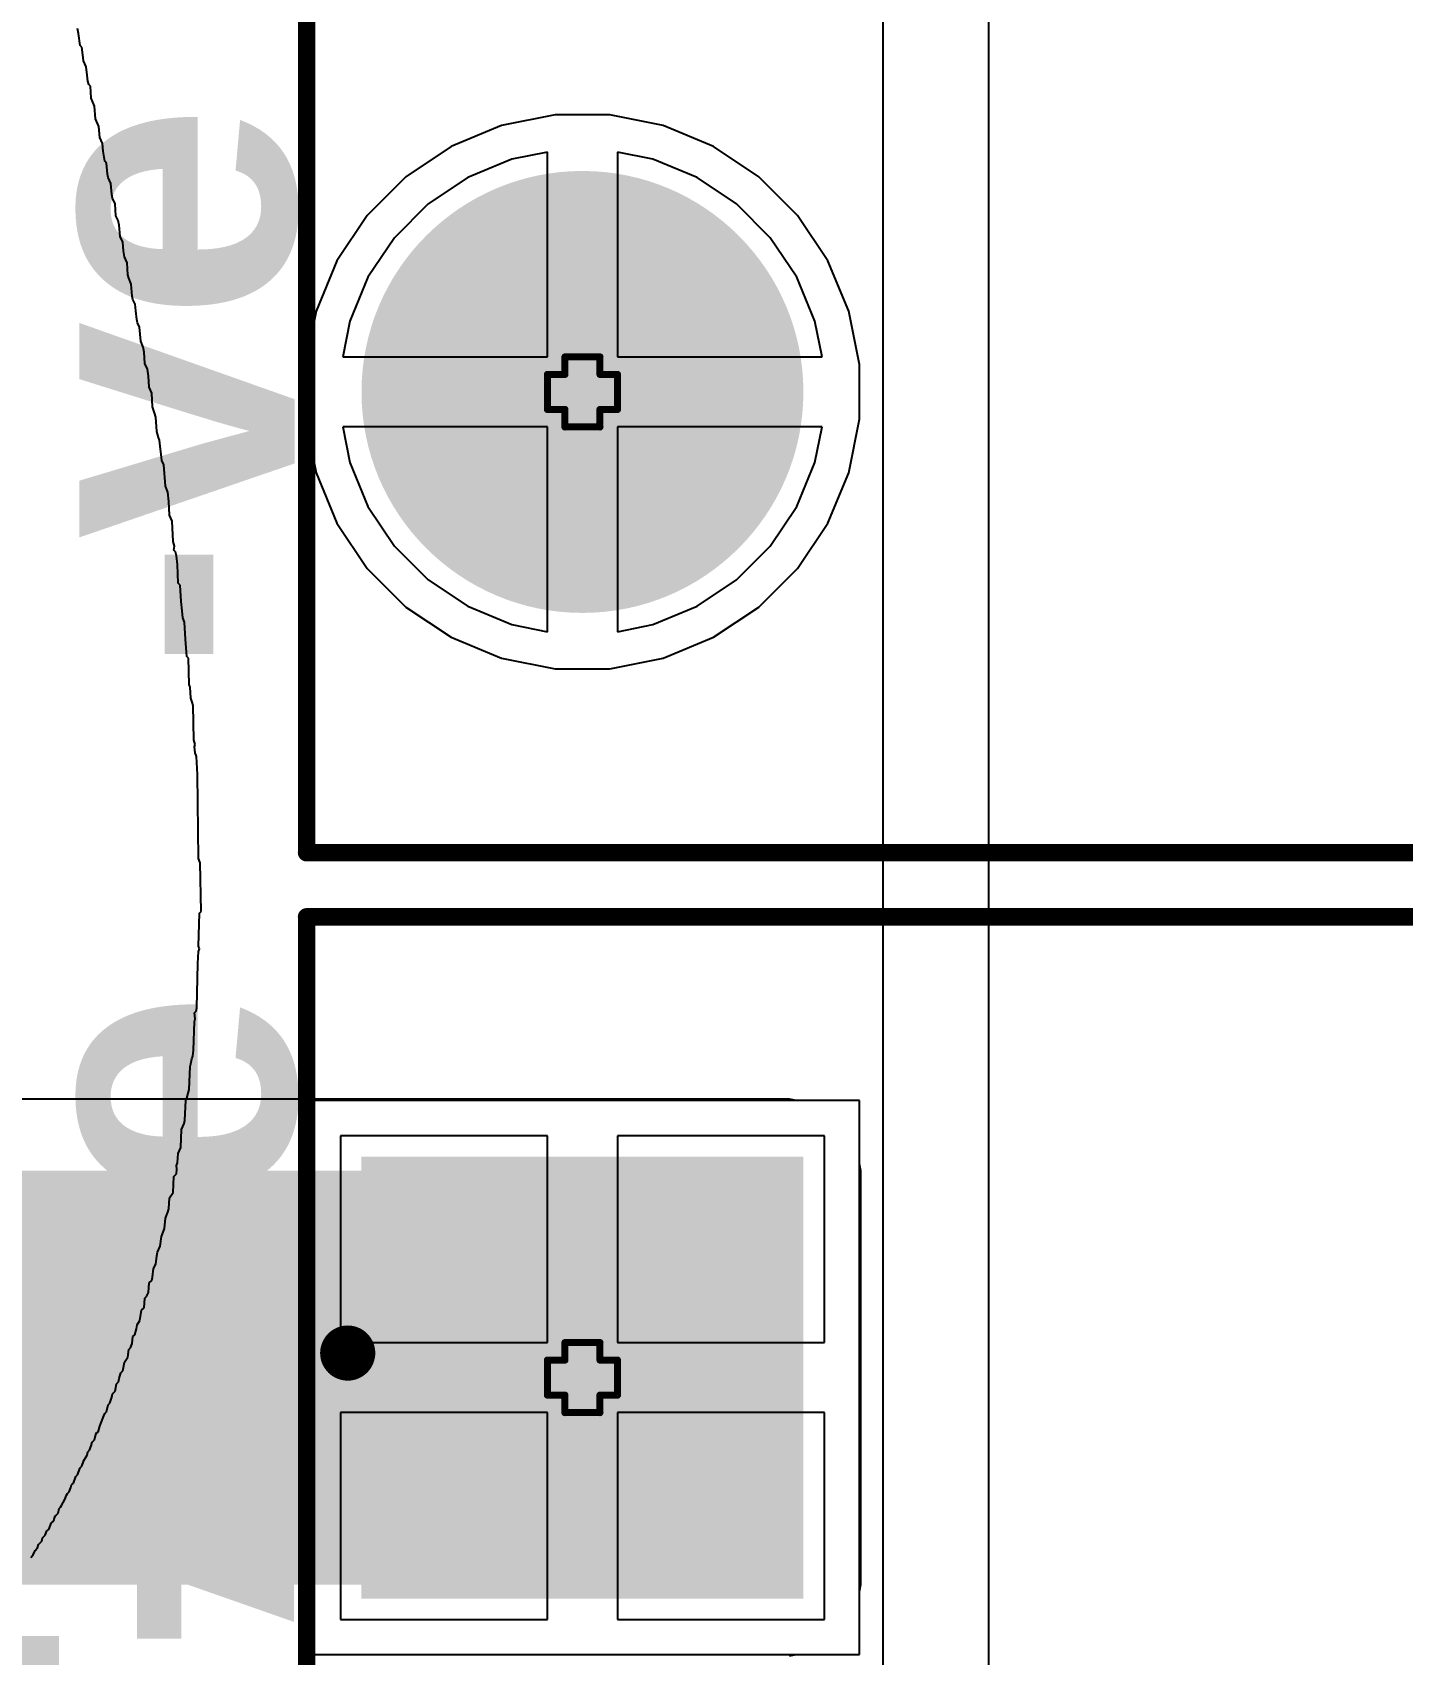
# Model space of a CAD drawing. Header units: inches. Extents: x -3 to 5437, y -3 to 5435.
# Drawn here: x 186.03 to 195.96, y 49.51 to 61.27 of the extents above; entities that cross this region are included whole.
import ezdxf

# ---------------------------------------------------------------- set-up
doc = ezdxf.new("R2010")
doc.units = ezdxf.units.IN
for name, color, linetype in [('Bottom Layer', 5, 'Continuous'), ('Bottom Overlay', 54, 'Continuous'), ('Bottom Solder', 6, 'Continuous'), ('Drill Drawing', 1, 'Continuous'), ('GND', 16, 'Continuous'), ('Multi-Layer', 9, 'Continuous'), ('Pad Holes', 156, 'Continuous'), ('PWR', 76, 'Continuous'), ('Top Layer', 1, 'Continuous'), ('Top Overlay', 2, 'Continuous'), ('Top Solder', 216, 'Continuous')]:
    doc.layers.add(name, color=color, linetype=linetype)
doc.styles.add('Arial_Bold', font='', dxfattribs={"height": 0.2})
doc.styles.get('Arial_Bold').set_extended_font_data('Arial', bold=True)

# ---------------------------------------------------------------- blocks, each defined once
blk = doc.blocks.new('TBP01R1_508_03BE_326')
at = {"layer": 'Bottom Layer'}
h = blk.add_hatch(color=5, dxfattribs=at)
edge = h.paths.add_edge_path()
edge.add_arc((7.62, 0), 1.5, 0, 360)
at = {"layer": 'Bottom Solder'}
h = blk.add_hatch(color=6, dxfattribs=at)
edge = h.paths.add_edge_path()
edge.add_arc((7.62, 0), 1.602, 0, 360)
at = {"layer": 'GND'}
h = blk.add_hatch(color=16, dxfattribs=at)
edge = h.paths.add_edge_path()
edge.add_arc((7.62, 0), 1.5, 0, 360)
at = {"layer": 'Multi-Layer'}
h = blk.add_hatch(color=9, dxfattribs=at)
edge = h.paths.add_edge_path()
edge.add_arc((7.62, 0), 1.5, 0, 360)
at = {"layer": 'Pad Holes'}
h = blk.add_hatch(color=7, dxfattribs=at)
edge = h.paths.add_edge_path()
edge.add_arc((7.62, 0), 0.85, 0, 360)
at = {"layer": 'PWR'}
h = blk.add_hatch(color=76, dxfattribs=at)
edge = h.paths.add_edge_path()
edge.add_arc((7.62, 0), 1.5, 0, 360)
at = {"layer": 'Top Layer'}
h = blk.add_hatch(color=1, dxfattribs=at)
edge = h.paths.add_edge_path()
edge.add_arc((7.62, 0), 1.5, 0, 360)
at = {"layer": 'Top Solder'}
h = blk.add_hatch(color=216, dxfattribs=at)
edge = h.paths.add_edge_path()
edge.add_arc((7.62, 0), 1.602, 0, 360)
at = {"layer": 'Top Overlay'}
for points in [[(10.96, -2, 0.127, 0.127, 0), (10.96, 10, 0.127, 0.127, 0)], [(10.96, -2, 0.127, 0.127, 0), (-5.88, -2, 0.127, 0.127, 0)]]:
    blk.add_lwpolyline(points, format="xyseb", dxfattribs=at)
blk.add_lwpolyline([(10.928, -2, 0.0635, 0.0635, 1), (10.992, -2, 0.0635, 0.0635, 1)], format="xyseb", close=True, dxfattribs=at)
blk.add_lwpolyline([(10.928, -2, 0.0635, 0.0635, 1), (10.992, -2, 0.0635, 0.0635, 1)], format="xyseb", close=True, dxfattribs=at)
blk = doc.blocks.new('TBP01R1_508_03BE_327')
at = {"layer": 'Bottom Layer'}
blk.add_hatch(color=5, dxfattribs=at).paths.add_polyline_path([(-4.04, 1.5), (-1.04, 1.5), (-1.04, -1.5), (-4.04, -1.5)])
at = {"layer": 'Bottom Solder'}
blk.add_hatch(color=6, dxfattribs=at).paths.add_polyline_path([(-4.142, 1.602), (-0.938, 1.602), (-0.938, -1.602), (-4.142, -1.602)])
at = {"layer": 'GND'}
blk.add_hatch(color=16, dxfattribs=at).paths.add_polyline_path([(-4.04, 1.5), (-1.04, 1.5), (-1.04, -1.5), (-4.04, -1.5)])
at = {"layer": 'Multi-Layer'}
blk.add_hatch(color=9, dxfattribs=at).paths.add_polyline_path([(-4.04, 1.5), (-1.04, 1.5), (-1.04, -1.5), (-4.04, -1.5)])
at = {"layer": 'Pad Holes'}
h = blk.add_hatch(color=7, dxfattribs=at)
edge = h.paths.add_edge_path()
edge.add_arc((-2.54, 0), 0.85, 0, 360)
at = {"layer": 'PWR'}
blk.add_hatch(color=76, dxfattribs=at).paths.add_polyline_path([(-4.04, 1.5), (-1.04, 1.5), (-1.04, -1.5), (-4.04, -1.5)])
at = {"layer": 'Top Layer'}
blk.add_hatch(color=1, dxfattribs=at).paths.add_polyline_path([(-4.04, 1.5), (-1.04, 1.5), (-1.04, -1.5), (-4.04, -1.5)])
at = {"layer": 'Top Solder'}
blk.add_hatch(color=216, dxfattribs=at).paths.add_polyline_path([(-4.142, 1.602), (-0.938, 1.602), (-0.938, -1.602), (-4.142, -1.602)])
at = {"layer": 'Top Overlay'}
for points in [[(-5.88, -2, 0.127, 0.127, 0), (-5.88, 10, 0.127, 0.127, 0)], [(10.96, -2, 0.127, 0.127, 0), (-5.88, -2, 0.127, 0.127, 0)]]:
    blk.add_lwpolyline(points, format="xyseb", dxfattribs=at)
for points in [[(-2.618, -1.702, 0.2, 0.2, 1), (-2.818, -1.702, 0.2, 0.2, 1)], [(-2.868, -1.702, 0.1, 0.1, 1), (-2.768, -1.702, 0.1, 0.1, 1)], [(-2.668, -1.702, 0.1, 0.1, 1), (-2.568, -1.702, 0.1, 0.1, 1)], [(-5.912, -2, 0.0635, 0.0635, 1), (-5.848, -2, 0.0635, 0.0635, 1)], [(-5.912, -2, 0.0635, 0.0635, 1), (-5.848, -2, 0.0635, 0.0635, 1)]]:
    blk.add_lwpolyline(points, format="xyseb", close=True, dxfattribs=at)

msp = doc.modelspace()

# ---------------------------------------------------------------- hatches: boundary and pattern name
at = {"layer": 'Top Layer'}
msp.add_hatch(color=1, dxfattribs=at).paths.add_polyline_path([(183.206, 50.021), (191.517, 50.021), (191.517, 53.021), (183.206, 53.021)])

# ---------------------------------------------------------------- linework, layer by layer
at = {"layer": 'Bottom Layer'}
for p, q in [((192.964, 22.022), (192.964, 82.956)), ((192.195, 82.54), (192.195, 22.34)), ((189.505, 60.354), (189.186, 60.222)), ((189.763, 60.405), (189.505, 60.354)), ((189.763, 58.921), (189.763, 60.405)), ((190.528, 60.354), (190.271, 60.405)), ((190.271, 60.405), (190.271, 58.921)), ((190.848, 60.222), (190.528, 60.354)), ((189.186, 60.222), (188.899, 60.03)), ((191.135, 60.03), (190.848, 60.222)), ((188.899, 60.03), (188.654, 59.785)), ((191.379, 59.785), (191.135, 60.03)), ((188.654, 59.785), (188.462, 59.498)), ((191.571, 59.498), (191.379, 59.785)), ((188.462, 59.498), (188.33, 59.179)), ((191.703, 59.179), (191.571, 59.498)), ((188.33, 59.179), (188.279, 58.921)), ((191.755, 58.921), (191.703, 59.179)), ((188.279, 58.921), (189.763, 58.921)), ((190.271, 58.921), (191.755, 58.921)), ((189.763, 58.413), (188.279, 58.413)), ((188.279, 58.413), (188.33, 58.156)), ((189.763, 56.929), (189.763, 58.413)), ((191.755, 58.413), (190.271, 58.413)), ((190.271, 58.413), (190.271, 56.929)), ((191.703, 58.156), (191.755, 58.413)), ((188.33, 58.156), (188.462, 57.836)), ((191.571, 57.836), (191.703, 58.156)), ((188.462, 57.836), (188.654, 57.549)), ((191.379, 57.549), (191.571, 57.836)), ((188.654, 57.549), (188.899, 57.305)), ((191.135, 57.305), (191.379, 57.549)), ((188.899, 57.305), (189.186, 57.113)), ((190.848, 57.113), (191.135, 57.305)), ((189.186, 57.113), (189.505, 56.981)), ((190.528, 56.981), (190.848, 57.113)), ((189.505, 56.981), (189.763, 56.929)), ((190.271, 56.929), (190.528, 56.981)), ((192.025, 53.529), (188.009, 53.529)), ((188.009, 53.529), (188.009, 49.513)), ((192.025, 49.513), (192.025, 53.529)), ((188.009, 49.513), (192.025, 49.513))]:
    msp.add_line(p, q, dxfattribs=at)
at = {"layer": 'Bottom Overlay'}
for p, q in [((186.363, 61.266), (186.357, 61.303)), ((186.375, 61.179), (186.363, 61.266)), ((186.388, 61.167), (186.375, 61.179)), ((186.394, 61.111), (186.388, 61.167)), ((186.4, 61.068), (186.394, 61.111)), ((186.418, 61.025), (186.4, 61.068)), ((186.425, 60.963), (186.418, 61.025)), ((186.431, 60.92), (186.425, 60.963)), ((186.437, 60.895), (186.431, 60.92)), ((186.449, 60.883), (186.437, 60.895)), ((186.456, 60.796), (186.449, 60.883)), ((186.48, 60.74), (186.456, 60.796)), ((186.486, 60.648), (186.48, 60.74)), ((186.511, 60.592), (186.486, 60.648)), ((186.517, 60.512), (186.511, 60.592)), ((186.536, 60.469), (186.517, 60.512)), ((186.542, 60.413), (186.536, 60.469)), ((186.554, 60.339), (186.542, 60.413)), ((186.567, 60.326), (186.554, 60.339)), ((186.573, 60.246), (186.567, 60.326)), ((186.579, 60.221), (186.573, 60.246)), ((186.598, 60.178), (186.579, 60.221)), ((186.604, 60.098), (186.598, 60.178)), ((186.61, 60.073), (186.604, 60.098)), ((186.629, 60.03), (186.61, 60.073)), ((186.635, 59.943), (186.629, 60.03)), ((186.65, 59.909), (186.635, 59.943)), ((186.659, 59.875), (186.65, 59.909)), ((186.666, 59.795), (186.659, 59.875)), ((186.684, 59.752), (186.666, 59.795)), ((186.69, 59.69), (186.684, 59.752)), ((186.697, 59.647), (186.69, 59.69)), ((186.715, 59.603), (186.697, 59.647)), ((186.721, 59.517), (186.715, 59.603)), ((186.727, 59.492), (186.721, 59.517)), ((186.746, 59.449), (186.727, 59.492)), ((186.752, 59.362), (186.746, 59.449)), ((186.758, 59.338), (186.752, 59.362)), ((186.774, 59.304), (186.758, 59.338)), ((186.78, 59.254), (186.774, 59.304)), ((186.786, 59.193), (186.78, 59.254)), ((186.792, 59.168), (186.786, 59.193)), ((186.805, 59.137), (186.792, 59.168)), ((186.814, 59.035), (186.805, 59.137)), ((186.832, 58.992), (186.814, 59.035)), ((186.839, 58.955), (186.832, 58.992)), ((186.845, 58.874), (186.839, 58.955)), ((186.863, 58.831), (186.845, 58.874)), ((186.87, 58.782), (186.863, 58.831)), ((186.876, 58.701), (186.87, 58.782)), ((186.894, 58.658), (186.876, 58.701)), ((186.9, 58.559), (186.894, 58.658)), ((186.913, 58.516), (186.9, 58.559)), ((186.925, 58.485), (186.913, 58.516)), ((186.931, 58.38), (186.925, 58.485)), ((186.944, 58.337), (186.931, 58.38)), ((186.95, 58.318), (186.944, 58.337)), ((186.956, 58.275), (186.95, 58.318)), ((186.962, 58.213), (186.956, 58.275)), ((186.968, 58.17), (186.962, 58.213)), ((186.981, 58.139), (186.968, 58.17)), ((186.993, 57.985), (186.981, 58.139)), ((187.012, 57.941), (186.993, 57.985)), ((187.018, 57.873), (187.012, 57.941)), ((187.024, 57.774), (187.018, 57.873)), ((187.043, 57.731), (187.024, 57.774)), ((187.049, 57.583), (187.043, 57.731)), ((187.058, 57.549), (187.049, 57.583)), ((187.055, 57.521), (187.058, 57.549)), ((187.067, 57.509), (187.055, 57.521)), ((187.073, 57.478), (187.067, 57.509)), ((187.08, 57.416), (187.073, 57.478)), ((187.086, 57.28), (187.08, 57.416)), ((187.101, 57.265), (187.086, 57.28)), ((187.107, 57.147), (187.101, 57.265)), ((187.114, 57.079), (187.107, 57.147)), ((187.12, 57.03), (187.114, 57.079)), ((187.132, 56.999), (187.12, 57.03)), ((187.138, 56.875), (187.132, 56.999)), ((187.148, 56.749), (187.138, 56.875)), ((187.16, 56.736), (187.148, 56.749)), ((187.166, 56.545), (187.16, 56.736)), ((187.172, 56.526), (187.166, 56.545)), ((187.178, 56.446), (187.172, 56.526)), ((187.188, 56.418), (187.178, 56.446)), ((187.194, 56.393), (187.188, 56.418)), ((187.2, 56.146), (187.194, 56.393)), ((187.209, 56.112), (187.2, 56.146)), ((187.203, 56.094), (187.209, 56.112)), ((187.209, 56.051), (187.203, 56.094)), ((187.219, 56.023), (187.209, 56.051)), ((187.225, 55.893), (187.219, 56.023)), ((187.234, 55.284), (187.225, 55.893)), ((187.246, 55.253), (187.234, 55.284)), ((187.253, 54.901), (187.246, 55.253)), ((187.234, 54.648), (187.24, 54.889)), ((187.24, 54.889), (187.253, 54.901)), ((187.228, 54.524), (187.234, 54.611)), ((187.24, 54.629), (187.234, 54.648)), ((187.234, 54.611), (187.24, 54.629)), ((187.222, 54.203), (187.228, 54.524)), ((187.197, 53.894), (187.203, 54.104)), ((187.203, 54.166), (187.216, 54.178)), ((187.209, 54.123), (187.203, 54.166)), ((187.203, 54.104), (187.209, 54.123)), ((187.216, 54.178), (187.222, 54.203)), ((187.191, 53.851), (187.197, 53.894)), ((187.166, 53.61), (187.172, 53.777)), ((187.172, 53.777), (187.178, 53.795)), ((187.178, 53.795), (187.185, 53.832)), ((187.185, 53.832), (187.191, 53.851)), ((187.135, 53.387), (187.141, 53.53)), ((187.141, 53.53), (187.148, 53.548)), ((187.148, 53.548), (187.166, 53.61)), ((187.104, 53.19), (187.111, 53.319)), ((187.111, 53.319), (187.129, 53.363)), ((187.129, 53.363), (187.135, 53.387)), ((187.086, 53.146), (187.104, 53.19)), ((187.073, 53.06), (187.08, 53.078)), ((187.077, 53.032), (187.073, 53.06)), ((187.08, 53.078), (187.086, 53.146)), ((187.049, 52.862), (187.055, 52.98)), ((187.055, 52.98), (187.073, 52.998)), ((187.073, 52.998), (187.077, 53.032)), ((187.018, 52.745), (187.024, 52.825)), ((187.024, 52.825), (187.049, 52.862)), ((186.993, 52.677), (187.012, 52.72)), ((187.012, 52.72), (187.018, 52.745)), ((186.965, 52.544), (186.978, 52.575)), ((186.978, 52.575), (186.987, 52.603)), ((186.987, 52.603), (186.993, 52.677)), ((186.937, 52.43), (186.956, 52.473)), ((186.956, 52.473), (186.965, 52.544)), ((186.907, 52.312), (186.925, 52.343)), ((186.925, 52.343), (186.931, 52.405)), ((186.931, 52.405), (186.937, 52.43)), ((186.876, 52.207), (186.894, 52.226)), ((186.894, 52.226), (186.9, 52.25)), ((186.9, 52.25), (186.907, 52.312)), ((186.845, 52.096), (186.857, 52.108)), ((186.857, 52.108), (186.87, 52.139)), ((186.87, 52.139), (186.876, 52.207)), ((186.808, 51.935), (186.82, 52.009)), ((186.82, 52.009), (186.839, 52.028)), ((186.839, 52.028), (186.845, 52.096)), ((186.771, 51.83), (186.783, 51.874)), ((186.783, 51.874), (186.789, 51.904)), ((186.789, 51.904), (186.808, 51.935)), ((186.74, 51.738), (186.752, 51.768)), ((186.752, 51.768), (186.758, 51.818)), ((186.758, 51.818), (186.771, 51.83)), ((186.69, 51.595), (186.697, 51.633)), ((186.697, 51.633), (186.721, 51.67)), ((186.721, 51.67), (186.727, 51.725)), ((186.727, 51.725), (186.74, 51.738)), ((186.653, 51.49), (186.659, 51.515)), ((186.659, 51.515), (186.669, 51.555)), ((186.669, 51.555), (186.684, 51.571)), ((186.684, 51.571), (186.69, 51.595)), ((186.604, 51.379), (186.61, 51.404)), ((186.61, 51.404), (186.629, 51.422)), ((186.629, 51.422), (186.638, 51.475)), ((186.638, 51.475), (186.653, 51.49)), ((186.554, 51.262), (186.567, 51.274)), ((186.567, 51.274), (186.579, 51.324)), ((186.579, 51.324), (186.591, 51.336)), ((186.591, 51.336), (186.604, 51.379)), ((186.505, 51.126), (186.517, 51.169)), ((186.517, 51.169), (186.524, 51.188)), ((186.524, 51.188), (186.548, 51.243)), ((186.548, 51.243), (186.554, 51.262)), ((186.456, 51.027), (186.462, 51.052)), ((186.462, 51.052), (186.48, 51.07)), ((186.48, 51.07), (186.49, 51.11)), ((186.49, 51.11), (186.496, 51.123)), ((186.496, 51.123), (186.505, 51.126)), ((186.403, 50.919), (186.425, 50.959)), ((186.425, 50.959), (186.431, 50.984)), ((186.431, 50.984), (186.443, 50.996)), ((186.443, 50.996), (186.456, 51.027)), ((186.326, 50.755), (186.344, 50.805)), ((186.344, 50.805), (186.357, 50.817)), ((186.357, 50.817), (186.375, 50.866)), ((186.375, 50.866), (186.388, 50.879)), ((186.388, 50.879), (186.403, 50.919)), ((186.283, 50.681), (186.295, 50.693)), ((186.295, 50.693), (186.307, 50.724)), ((186.307, 50.724), (186.313, 50.743)), ((186.313, 50.743), (186.326, 50.755)), ((186.215, 50.539), (186.224, 50.573)), ((186.224, 50.573), (186.233, 50.582)), ((186.233, 50.582), (186.239, 50.594)), ((186.239, 50.594), (186.264, 50.638)), ((186.264, 50.638), (186.276, 50.669)), ((186.276, 50.669), (186.283, 50.681)), ((186.147, 50.421), (186.159, 50.452)), ((186.159, 50.452), (186.165, 50.465)), ((186.165, 50.465), (186.184, 50.483)), ((186.184, 50.483), (186.19, 50.508)), ((186.19, 50.508), (186.196, 50.52)), ((186.196, 50.52), (186.215, 50.539)), ((186.072, 50.31), (186.097, 50.335)), ((186.097, 50.335), (186.103, 50.36)), ((186.103, 50.36), (186.122, 50.378)), ((186.122, 50.378), (186.134, 50.409)), ((186.134, 50.409), (186.147, 50.421)), ((186.017, 50.218), (186.035, 50.236)), ((186.035, 50.236), (186.048, 50.267)), ((186.048, 50.267), (186.066, 50.286)), ((186.066, 50.286), (186.072, 50.31))]:
    msp.add_line(p, q, dxfattribs=at)
at = {"layer": 'Drill Drawing'}
for points in [[(189.89, 58.794, 0.0508, 0.0508, 0), (189.89, 58.921, 0.0508, 0.0508, 0)], [(189.89, 58.921, 0.0508, 0.0508, 0), (190.144, 58.921, 0.0508, 0.0508, 0)], [(190.144, 58.794, 0.0508, 0.0508, 0), (190.144, 58.921, 0.0508, 0.0508, 0)], [(189.763, 58.54, 0.0508, 0.0508, 0), (189.763, 58.794, 0.0508, 0.0508, 0)], [(189.763, 58.794, 0.0508, 0.0508, 0), (189.89, 58.794, 0.0508, 0.0508, 0)], [(190.144, 58.794, 0.0508, 0.0508, 0), (190.271, 58.794, 0.0508, 0.0508, 0)], [(190.271, 58.54, 0.0508, 0.0508, 0), (190.271, 58.794, 0.0508, 0.0508, 0)], [(189.763, 58.54, 0.0508, 0.0508, 0), (189.89, 58.54, 0.0508, 0.0508, 0)], [(189.89, 58.413, 0.0508, 0.0508, 0), (189.89, 58.54, 0.0508, 0.0508, 0)], [(190.144, 58.54, 0.0508, 0.0508, 0), (190.271, 58.54, 0.0508, 0.0508, 0)], [(190.144, 58.413, 0.0508, 0.0508, 0), (190.144, 58.54, 0.0508, 0.0508, 0)], [(189.89, 58.413, 0.0508, 0.0508, 0), (190.144, 58.413, 0.0508, 0.0508, 0)], [(189.89, 51.648, 0.0508, 0.0508, 0), (189.89, 51.775, 0.0508, 0.0508, 0)], [(189.89, 51.775, 0.0508, 0.0508, 0), (190.144, 51.775, 0.0508, 0.0508, 0)], [(190.144, 51.648, 0.0508, 0.0508, 0), (190.144, 51.775, 0.0508, 0.0508, 0)], [(189.763, 51.394, 0.0508, 0.0508, 0), (189.763, 51.648, 0.0508, 0.0508, 0)], [(189.763, 51.648, 0.0508, 0.0508, 0), (189.89, 51.648, 0.0508, 0.0508, 0)], [(190.144, 51.648, 0.0508, 0.0508, 0), (190.271, 51.648, 0.0508, 0.0508, 0)], [(190.271, 51.394, 0.0508, 0.0508, 0), (190.271, 51.648, 0.0508, 0.0508, 0)], [(189.763, 51.394, 0.0508, 0.0508, 0), (189.89, 51.394, 0.0508, 0.0508, 0)], [(189.89, 51.267, 0.0508, 0.0508, 0), (189.89, 51.394, 0.0508, 0.0508, 0)], [(190.144, 51.394, 0.0508, 0.0508, 0), (190.271, 51.394, 0.0508, 0.0508, 0)], [(190.144, 51.267, 0.0508, 0.0508, 0), (190.144, 51.394, 0.0508, 0.0508, 0)], [(189.89, 51.267, 0.0508, 0.0508, 0), (190.144, 51.267, 0.0508, 0.0508, 0)]]:
    msp.add_lwpolyline(points, format="xyseb", dxfattribs=at)
for points in [[(189.877, 58.921, 0.0254, 0.0254, 1), (189.903, 58.921, 0.0254, 0.0254, 1)], [(189.877, 58.921, 0.0254, 0.0254, 1), (189.903, 58.921, 0.0254, 0.0254, 1)], [(190.131, 58.921, 0.0254, 0.0254, 1), (190.157, 58.921, 0.0254, 0.0254, 1)], [(190.131, 58.921, 0.0254, 0.0254, 1), (190.157, 58.921, 0.0254, 0.0254, 1)], [(189.75, 58.794, 0.0254, 0.0254, 1), (189.776, 58.794, 0.0254, 0.0254, 1)], [(189.75, 58.794, 0.0254, 0.0254, 1), (189.776, 58.794, 0.0254, 0.0254, 1)], [(189.877, 58.794, 0.0254, 0.0254, 1), (189.903, 58.794, 0.0254, 0.0254, 1)], [(189.877, 58.794, 0.0254, 0.0254, 1), (189.903, 58.794, 0.0254, 0.0254, 1)], [(190.131, 58.794, 0.0254, 0.0254, 1), (190.157, 58.794, 0.0254, 0.0254, 1)], [(190.131, 58.794, 0.0254, 0.0254, 1), (190.157, 58.794, 0.0254, 0.0254, 1)], [(190.258, 58.794, 0.0254, 0.0254, 1), (190.284, 58.794, 0.0254, 0.0254, 1)], [(190.258, 58.794, 0.0254, 0.0254, 1), (190.284, 58.794, 0.0254, 0.0254, 1)], [(189.75, 58.54, 0.0254, 0.0254, 1), (189.776, 58.54, 0.0254, 0.0254, 1)], [(189.75, 58.54, 0.0254, 0.0254, 1), (189.776, 58.54, 0.0254, 0.0254, 1)], [(189.877, 58.54, 0.0254, 0.0254, 1), (189.903, 58.54, 0.0254, 0.0254, 1)], [(189.877, 58.54, 0.0254, 0.0254, 1), (189.903, 58.54, 0.0254, 0.0254, 1)], [(190.131, 58.54, 0.0254, 0.0254, 1), (190.157, 58.54, 0.0254, 0.0254, 1)], [(190.131, 58.54, 0.0254, 0.0254, 1), (190.157, 58.54, 0.0254, 0.0254, 1)], [(190.258, 58.54, 0.0254, 0.0254, 1), (190.284, 58.54, 0.0254, 0.0254, 1)], [(190.258, 58.54, 0.0254, 0.0254, 1), (190.284, 58.54, 0.0254, 0.0254, 1)], [(189.877, 58.413, 0.0254, 0.0254, 1), (189.903, 58.413, 0.0254, 0.0254, 1)], [(189.877, 58.413, 0.0254, 0.0254, 1), (189.903, 58.413, 0.0254, 0.0254, 1)], [(190.131, 58.413, 0.0254, 0.0254, 1), (190.157, 58.413, 0.0254, 0.0254, 1)], [(190.131, 58.413, 0.0254, 0.0254, 1), (190.157, 58.413, 0.0254, 0.0254, 1)], [(189.877, 51.775, 0.0254, 0.0254, 1), (189.903, 51.775, 0.0254, 0.0254, 1)], [(189.877, 51.775, 0.0254, 0.0254, 1), (189.903, 51.775, 0.0254, 0.0254, 1)], [(190.131, 51.775, 0.0254, 0.0254, 1), (190.157, 51.775, 0.0254, 0.0254, 1)], [(190.131, 51.775, 0.0254, 0.0254, 1), (190.157, 51.775, 0.0254, 0.0254, 1)], [(189.75, 51.648, 0.0254, 0.0254, 1), (189.776, 51.648, 0.0254, 0.0254, 1)], [(189.75, 51.648, 0.0254, 0.0254, 1), (189.776, 51.648, 0.0254, 0.0254, 1)], [(189.877, 51.648, 0.0254, 0.0254, 1), (189.903, 51.648, 0.0254, 0.0254, 1)], [(189.877, 51.648, 0.0254, 0.0254, 1), (189.903, 51.648, 0.0254, 0.0254, 1)], [(190.131, 51.648, 0.0254, 0.0254, 1), (190.157, 51.648, 0.0254, 0.0254, 1)], [(190.131, 51.648, 0.0254, 0.0254, 1), (190.157, 51.648, 0.0254, 0.0254, 1)], [(190.258, 51.648, 0.0254, 0.0254, 1), (190.284, 51.648, 0.0254, 0.0254, 1)], [(190.258, 51.648, 0.0254, 0.0254, 1), (190.284, 51.648, 0.0254, 0.0254, 1)], [(189.75, 51.394, 0.0254, 0.0254, 1), (189.776, 51.394, 0.0254, 0.0254, 1)], [(189.75, 51.394, 0.0254, 0.0254, 1), (189.776, 51.394, 0.0254, 0.0254, 1)], [(189.877, 51.394, 0.0254, 0.0254, 1), (189.903, 51.394, 0.0254, 0.0254, 1)], [(189.877, 51.394, 0.0254, 0.0254, 1), (189.903, 51.394, 0.0254, 0.0254, 1)], [(190.131, 51.394, 0.0254, 0.0254, 1), (190.157, 51.394, 0.0254, 0.0254, 1)], [(190.131, 51.394, 0.0254, 0.0254, 1), (190.157, 51.394, 0.0254, 0.0254, 1)], [(190.258, 51.394, 0.0254, 0.0254, 1), (190.284, 51.394, 0.0254, 0.0254, 1)], [(190.258, 51.394, 0.0254, 0.0254, 1), (190.284, 51.394, 0.0254, 0.0254, 1)], [(189.877, 51.267, 0.0254, 0.0254, 1), (189.903, 51.267, 0.0254, 0.0254, 1)], [(189.877, 51.267, 0.0254, 0.0254, 1), (189.903, 51.267, 0.0254, 0.0254, 1)], [(190.131, 51.267, 0.0254, 0.0254, 1), (190.157, 51.267, 0.0254, 0.0254, 1)], [(190.131, 51.267, 0.0254, 0.0254, 1), (190.157, 51.267, 0.0254, 0.0254, 1)]]:
    msp.add_lwpolyline(points, format="xyseb", close=True, dxfattribs=at)
at = {"layer": 'GND'}
for p, q in [((189.505, 60.354), (189.186, 60.222)), ((189.763, 60.405), (189.505, 60.354)), ((189.763, 58.921), (189.763, 60.405)), ((190.528, 60.354), (190.271, 60.405)), ((190.271, 60.405), (190.271, 58.921)), ((190.848, 60.222), (190.528, 60.354)), ((189.186, 60.222), (188.899, 60.03)), ((191.135, 60.03), (190.848, 60.222)), ((188.899, 60.03), (188.654, 59.785)), ((191.379, 59.785), (191.135, 60.03)), ((188.654, 59.785), (188.462, 59.498)), ((191.571, 59.498), (191.379, 59.785)), ((188.462, 59.498), (188.33, 59.179)), ((191.703, 59.179), (191.571, 59.498)), ((188.33, 59.179), (188.279, 58.921)), ((191.755, 58.921), (191.703, 59.179)), ((188.279, 58.921), (189.763, 58.921)), ((190.271, 58.921), (191.755, 58.921)), ((189.763, 58.413), (188.279, 58.413)), ((188.279, 58.413), (188.33, 58.156)), ((189.763, 56.929), (189.763, 58.413)), ((191.755, 58.413), (190.271, 58.413)), ((190.271, 58.413), (190.271, 56.929)), ((191.703, 58.156), (191.755, 58.413)), ((188.33, 58.156), (188.462, 57.836)), ((191.571, 57.836), (191.703, 58.156)), ((188.462, 57.836), (188.654, 57.549)), ((191.379, 57.549), (191.571, 57.836)), ((188.654, 57.549), (188.899, 57.305)), ((191.135, 57.305), (191.379, 57.549)), ((188.899, 57.305), (189.186, 57.113)), ((190.848, 57.113), (191.135, 57.305)), ((189.186, 57.113), (189.505, 56.981)), ((190.528, 56.981), (190.848, 57.113)), ((189.505, 56.981), (189.763, 56.929)), ((190.271, 56.929), (190.528, 56.981)), ((192.025, 53.529), (188.009, 53.529)), ((188.009, 53.529), (188.009, 49.513)), ((192.025, 49.513), (192.025, 53.529)), ((188.009, 49.513), (192.025, 49.513))]:
    msp.add_line(p, q, dxfattribs=at)
at = {"layer": 'PWR'}
for p, q in [((189.431, 60.598), (189.066, 60.447)), ((189.819, 60.675), (189.431, 60.598)), ((190.215, 60.675), (189.819, 60.675)), ((190.603, 60.598), (190.215, 60.675)), ((190.968, 60.447), (190.603, 60.598)), ((189.066, 60.447), (188.737, 60.227)), ((191.297, 60.227), (190.968, 60.447)), ((188.737, 60.227), (188.457, 59.947)), ((191.577, 59.947), (191.297, 60.227)), ((188.457, 59.947), (188.237, 59.618)), ((191.796, 59.618), (191.577, 59.947)), ((188.237, 59.618), (188.086, 59.253)), ((191.948, 59.253), (191.796, 59.618)), ((188.086, 59.253), (188.009, 58.865)), ((192.025, 58.865), (191.948, 59.253)), ((188.009, 58.865), (188.009, 58.469)), ((192.025, 58.469), (192.025, 58.865)), ((188.009, 58.469), (188.086, 58.081)), ((191.948, 58.081), (192.025, 58.469)), ((188.086, 58.081), (188.237, 57.716)), ((191.796, 57.716), (191.948, 58.081)), ((188.237, 57.716), (188.457, 57.387)), ((191.577, 57.387), (191.796, 57.716)), ((188.457, 57.387), (188.737, 57.107)), ((191.297, 57.107), (191.577, 57.387)), ((188.737, 57.107), (189.066, 56.888)), ((190.968, 56.888), (191.297, 57.107)), ((189.066, 56.888), (189.431, 56.736)), ((190.603, 56.736), (190.968, 56.888)), ((189.431, 56.736), (189.819, 56.659)), ((190.215, 56.659), (190.603, 56.736)), ((189.819, 56.659), (190.215, 56.659)), ((189.763, 53.275), (188.263, 53.275)), ((188.263, 53.275), (188.263, 51.775)), ((189.763, 51.775), (189.763, 53.275)), ((191.771, 53.275), (190.271, 53.275)), ((190.271, 53.275), (190.271, 51.775)), ((191.771, 51.775), (191.771, 53.275)), ((188.263, 51.775), (189.763, 51.775)), ((190.271, 51.775), (191.771, 51.775)), ((189.763, 51.267), (188.263, 51.267)), ((188.263, 51.267), (188.263, 49.767)), ((189.763, 49.767), (189.763, 51.267)), ((191.771, 51.267), (190.271, 51.267)), ((190.271, 51.267), (190.271, 49.767)), ((191.771, 49.767), (191.771, 51.267)), ((188.263, 49.767), (189.763, 49.767)), ((190.271, 49.767), (191.771, 49.767))]:
    msp.add_line(p, q, dxfattribs=at)
at = {"layer": 'Top Layer'}
for p, q in [((189.505, 60.354), (189.186, 60.222)), ((189.763, 60.405), (189.505, 60.354)), ((189.763, 58.921), (189.763, 60.405)), ((190.528, 60.354), (190.271, 60.405)), ((190.271, 60.405), (190.271, 58.921)), ((190.848, 60.222), (190.528, 60.354)), ((189.186, 60.222), (188.899, 60.03)), ((191.135, 60.03), (190.848, 60.222)), ((188.899, 60.03), (188.654, 59.785)), ((191.379, 59.785), (191.135, 60.03)), ((188.654, 59.785), (188.462, 59.498)), ((191.571, 59.498), (191.379, 59.785)), ((188.462, 59.498), (188.33, 59.179)), ((191.703, 59.179), (191.571, 59.498)), ((188.33, 59.179), (188.279, 58.921)), ((191.755, 58.921), (191.703, 59.179)), ((188.279, 58.921), (189.763, 58.921)), ((190.271, 58.921), (191.755, 58.921)), ((189.763, 58.413), (188.279, 58.413)), ((188.279, 58.413), (188.33, 58.156)), ((189.763, 56.929), (189.763, 58.413)), ((191.755, 58.413), (190.271, 58.413)), ((190.271, 58.413), (190.271, 56.929)), ((191.703, 58.156), (191.755, 58.413)), ((188.33, 58.156), (188.462, 57.836)), ((191.571, 57.836), (191.703, 58.156)), ((188.462, 57.836), (188.654, 57.549)), ((191.379, 57.549), (191.571, 57.836)), ((188.654, 57.549), (188.899, 57.305)), ((191.135, 57.305), (191.379, 57.549)), ((188.899, 57.305), (189.186, 57.113)), ((190.848, 57.113), (191.135, 57.305)), ((189.186, 57.113), (189.505, 56.981)), ((190.528, 56.981), (190.848, 57.113)), ((189.505, 56.981), (189.763, 56.929)), ((190.271, 56.929), (190.528, 56.981)), ((191.517, 53.539), (183.206, 53.539)), ((191.567, 53.529), (191.517, 53.539)), ((192.025, 53.529), (191.567, 53.529)), ((192.025, 53.071), (192.025, 53.529)), ((192.035, 53.021), (192.025, 53.071)), ((192.035, 50.021), (192.035, 53.021)), ((192.025, 49.971), (192.035, 50.021)), ((192.025, 49.513), (192.025, 49.971)), ((191.517, 49.503), (191.567, 49.513)), ((191.567, 49.513), (192.025, 49.513))]:
    msp.add_line(p, q, dxfattribs=at)

# ---------------------------------------------------------------- block references
at = {"rotation": 270}
for name, p in [('TBP01R1_508_03BE_326', (190.017, 66.287)), ('TBP01R1_508_03BE_327', (190.017, 48.981))]:
    msp.add_blockref(name, p, dxfattribs=at)

# ---------------------------------------------------------------- texts
at = {"layer": 'Top Overlay', "style": 'Arial_Bold'}
for s, p in [('-ve', (187.93, 56.656)), ('+ve', (187.93, 49.51)), ('DATA', (187.925, 43.846))]:
    msp.add_text(s, height=2.032, rotation=90, dxfattribs=at).set_placement(p)

doc.saveas('drawing.dxf')
